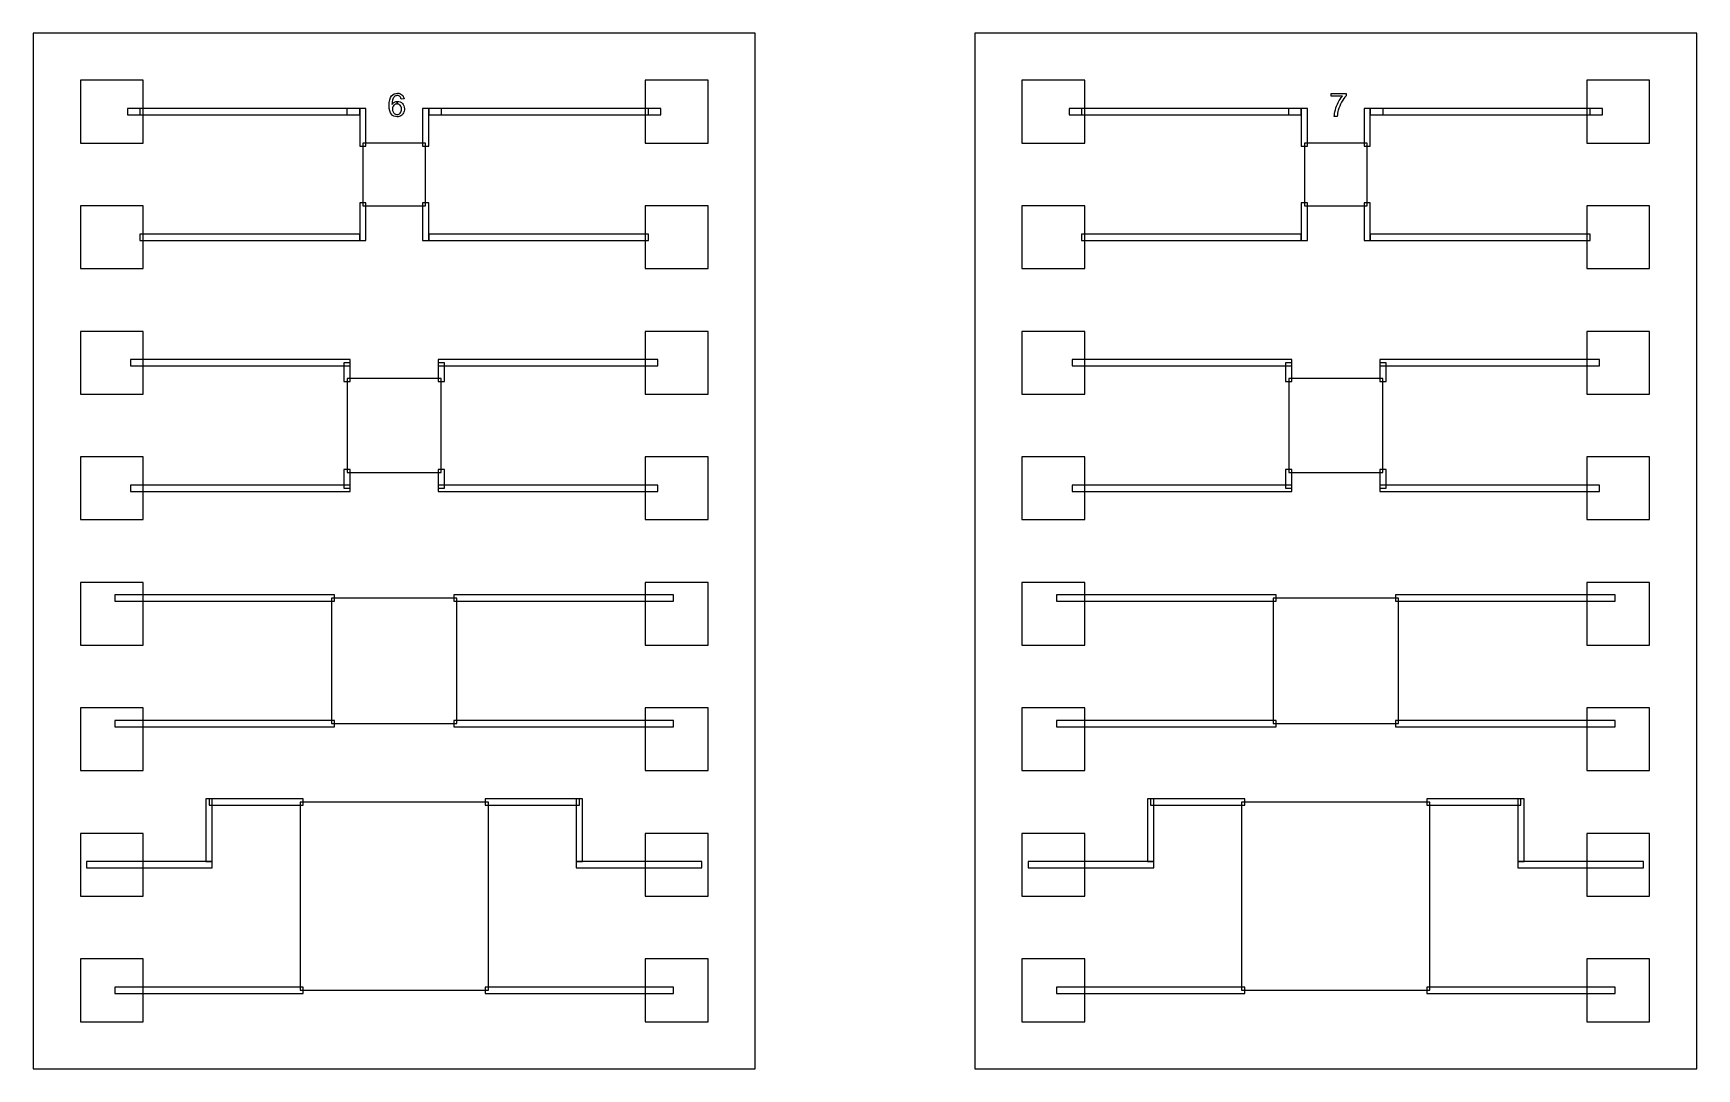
# Model space of a CAD drawing. Extents: x -50500 to 50500, y -50600 to 50400.
# Drawn here: x -13350 to 13150, y 1750 to 18250 of the extents above; entities that cross this region are included whole.
import ezdxf

# ---------------------------------------------------------------- set-up
doc = ezdxf.new("R2010")
doc.units = 0
for name, color, linetype in [('Channels', 5, 'CONTINUOUS'), ('Contacts', 6, 'CONTINUOUS'), ('Sample_Outlines', 3, 'CONTINUOUS')]:
    doc.layers.add(name, color=color, linetype=linetype)

msp = doc.modelspace()

# ---------------------------------------------------------------- linework, layer by layer
at = {"layer": 'Channels', "linetype": 'CONTINUOUS'}
for points in [[(-7100, 16500), (-8100, 16500), (-8100, 15500), (-7100, 15500), (-7100, 16500)], [(7900, 16500), (6900, 16500), (6900, 15500), (7900, 15500), (7900, 16500)], [(-6850, 12750), (-8350, 12750), (-8350, 11250), (-6850, 11250), (-6850, 12750)], [(8150, 12750), (6650, 12750), (6650, 11250), (8150, 11250), (8150, 12750)], [(-6600, 9250), (-8600, 9250), (-8600, 7250), (-6600, 7250), (-6600, 9250)], [(8400, 9250), (6400, 9250), (6400, 7250), (8400, 7250), (8400, 9250)], [(-6100, 6000), (-9100, 6000), (-9100, 3000), (-6100, 3000), (-6100, 6000)], [(8900, 6000), (5900, 6000), (5900, 3000), (8900, 3000), (8900, 6000)]]:
    msp.add_lwpolyline(points, close=True, dxfattribs=at)
at = {"layer": 'Contacts', "linetype": 'CONTINUOUS'}
for points in [[(-12600, 16500), (-11600, 16500), (-11600, 17500), (-12600, 17500), (-12600, 16500)], [(-12600, 16500), (-11600, 16500), (-11600, 17500), (-12600, 17500), (-12600, 16500)], [(-12600, 16500), (-11600, 16500), (-11600, 17500), (-12600, 17500), (-12600, 16500)], [(-3600, 16500), (-2600, 16500), (-2600, 17500), (-3600, 17500), (-3600, 16500)], [(-3600, 16500), (-2600, 16500), (-2600, 17500), (-3600, 17500), (-3600, 16500)], [(2400, 16500), (3400, 16500), (3400, 17500), (2400, 17500), (2400, 16500)], [(2400, 16500), (3400, 16500), (3400, 17500), (2400, 17500), (2400, 16500)], [(2400, 16500), (3400, 16500), (3400, 17500), (2400, 17500), (2400, 16500)], [(11400, 16500), (12400, 16500), (12400, 17500), (11400, 17500), (11400, 16500)], [(11400, 16500), (12400, 16500), (12400, 17500), (11400, 17500), (11400, 16500)], [(-7576.03, 17292.621), (-7548.358, 17295.204), (-7527.697, 17293.359), (-7508.88, 17288.931), (-7491.908, 17281.552), (-7477.15, 17270.852), (-7464.605, 17257.201), (-7455.012, 17241.705), (-7448.002, 17223.626), (-7443.575, 17203.333), (-7488.587, 17200.013), (-7492.277, 17212.188), (-7495.966, 17222.888), (-7500.763, 17231.743), (-7505.559, 17238.753), (-7515.521, 17246.87), (-7526.221, 17252.773), (-7538.028, 17256.832), (-7550.941, 17257.939), (-7561.641, 17257.201), (-7571.234, 17254.987), (-7580.827, 17251.298), (-7588.944, 17245.763), (-7599.275, 17237.277), (-7608.13, 17226.577), (-7616.247, 17214.033), (-7622.888, 17200.381), (-7628.422, 17183.778), (-7632.481, 17163.855), (-7634.695, 17140.979), (-7635.432, 17115.152), (-7626.946, 17126.59), (-7617.354, 17136.552), (-7607.023, 17145.038), (-7595.585, 17152.048), (-7583.778, 17157.213), (-7571.234, 17161.272), (-7558.689, 17163.486), (-7555, 17163.855), (-7555, 17124.007), (-7569.758, 17122.531), (-7583.409, 17118.473), (-7595.954, 17111.463), (-7607.023, 17101.87), (-7616.616, 17090.063), (-7623.257, 17076.412), (-7627.315, 17061.284), (-7628.422, 17044.312), (-7628.053, 17032.875), (-7626.208, 17021.437), (-7623.257, 17010.368), (-7618.829, 16999.669), (-7613.295, 16989.338), (-7607.023, 16980.483), (-7599.275, 16973.104), (-7590.789, 16966.831), (-7581.934, 16961.666), (-7572.71, 16958.345), (-7563.117, 16956.132), (-7553.155, 16955.763), (-7539.503, 16956.869), (-7526.59, 16961.666), (-7514.783, 16968.676), (-7504.084, 16979.007), (-7495.229, 16991.552), (-7488.587, 17005.941), (-7484.898, 17022.913), (-7483.422, 17041.73), (-7484.898, 17059.809), (-7488.587, 17075.674), (-7494.86, 17089.694), (-7503.715, 17101.87), (-7514.783, 17111.463), (-7526.959, 17118.473), (-7540.61, 17122.531), (-7555, 17124.007), (-7555, 17163.855), (-7546.145, 17164.224), (-7524.376, 17162.01), (-7504.084, 17155.738), (-7486.005, 17145.407), (-7469.033, 17130.648), (-7455.012, 17112.939), (-7445.05, 17092.277), (-7439.147, 17069.771), (-7436.933, 17044.681), (-7438.04, 17027.34), (-7440.623, 17010.737), (-7445.419, 16994.872), (-7452.061, 16979.745), (-7460.547, 16965.724), (-7470.139, 16953.549), (-7480.839, 16942.849), (-7493.015, 16934.363), (-7506.666, 16927.353), (-7521.056, 16922.187), (-7536.552, 16919.236), (-7552.417, 16918.498), (-7579.72, 16921.081), (-7604.071, 16928.829), (-7625.84, 16941.742), (-7645.025, 16959.821), (-7660.891, 16984.172), (-7671.959, 17015.165), (-7678.6, 17052.798), (-7680.445, 17097.442), (-7678.232, 17147.252), (-7670.852, 17189.682), (-7658.308, 17225.102), (-7640.967, 17252.773), (-7622.519, 17271.221), (-7600.75, 17284.504), (-7576.03, 17292.621)], [(7324.351, 17245.394), (7324.351, 17288.931), (7563.436, 17288.931), (7563.436, 17253.88), (7545.726, 17233.219), (7528.016, 17209.974), (7510.675, 17183.409), (7493.334, 17153.893), (7477.1, 17122.531), (7462.71, 17090.801), (7450.166, 17058.702), (7439.835, 17026.234), (7433.563, 17002.251), (7428.766, 16977.531), (7424.708, 16951.704), (7422.494, 16924.77), (7376.005, 16924.77), (7377.112, 16947.646), (7380.433, 16972.735), (7385.967, 17000.406), (7392.977, 17029.923), (7402.201, 17060.547), (7412.901, 17090.432), (7425.446, 17119.949), (7439.835, 17148.727), (7455.331, 17176.03), (7471.565, 17201.488), (7488.168, 17224.364), (7505.14, 17245.394), (7324.351, 17245.394)], [(-11850, 16950), (-8350, 16950), (-8350, 17050), (-11850, 17050), (-11850, 16950)], [(-11650, 16950), (-8150, 16950), (-8150, 17050), (-11650, 17050), (-11650, 16950)], [(-8150, 16450), (-8050, 16450), (-8050, 17050), (-8150, 17050), (-8150, 16450)], [(-7150, 16450), (-7050, 16450), (-7050, 17050), (-7150, 17050), (-7150, 16450)], [(-7050, 16950), (-3550, 16950), (-3550, 17050), (-7050, 17050), (-7050, 16950)], [(-6850, 16950), (-3350, 16950), (-3350, 17050), (-6850, 17050), (-6850, 16950)], [(3150, 16950), (6650, 16950), (6650, 17050), (3150, 17050), (3150, 16950)], [(3350, 16950), (6850, 16950), (6850, 17050), (3350, 17050), (3350, 16950)], [(6850, 16450), (6950, 16450), (6950, 17050), (6850, 17050), (6850, 16450)], [(7850, 16450), (7950, 16450), (7950, 17050), (7850, 17050), (7850, 16450)], [(7950, 16950), (11450, 16950), (11450, 17050), (7950, 17050), (7950, 16950)], [(8150, 16950), (11650, 16950), (11650, 17050), (8150, 17050), (8150, 16950)], [(-12600, 14500), (-11600, 14500), (-11600, 15500), (-12600, 15500), (-12600, 14500)], [(-12600, 14500), (-11600, 14500), (-11600, 15500), (-12600, 15500), (-12600, 14500)], [(-12600, 14500), (-11600, 14500), (-11600, 15500), (-12600, 15500), (-12600, 14500)], [(-8150, 14950), (-8050, 14950), (-8050, 15550), (-8150, 15550), (-8150, 14950)], [(-7150, 14950), (-7050, 14950), (-7050, 15550), (-7150, 15550), (-7150, 14950)], [(-3600, 14500), (-2600, 14500), (-2600, 15500), (-3600, 15500), (-3600, 14500)], [(-3600, 14500), (-2600, 14500), (-2600, 15500), (-3600, 15500), (-3600, 14500)], [(2400, 14500), (3400, 14500), (3400, 15500), (2400, 15500), (2400, 14500)], [(2400, 14500), (3400, 14500), (3400, 15500), (2400, 15500), (2400, 14500)], [(2400, 14500), (3400, 14500), (3400, 15500), (2400, 15500), (2400, 14500)], [(6850, 14950), (6950, 14950), (6950, 15550), (6850, 15550), (6850, 14950)], [(7850, 14950), (7950, 14950), (7950, 15550), (7850, 15550), (7850, 14950)], [(11400, 14500), (12400, 14500), (12400, 15500), (11400, 15500), (11400, 14500)], [(11400, 14500), (12400, 14500), (12400, 15500), (11400, 15500), (11400, 14500)], [(-11650, 14950), (-8150, 14950), (-8150, 15050), (-11650, 15050), (-11650, 14950)], [(-7050, 14950), (-3550, 14950), (-3550, 15050), (-7050, 15050), (-7050, 14950)], [(3350, 14950), (6850, 14950), (6850, 15050), (3350, 15050), (3350, 14950)], [(7950, 14950), (11450, 14950), (11450, 15050), (7950, 15050), (7950, 14950)], [(-12600, 12500), (-11600, 12500), (-11600, 13500), (-12600, 13500), (-12600, 12500)], [(-12600, 12500), (-11600, 12500), (-11600, 13500), (-12600, 13500), (-12600, 12500)], [(-12600, 12500), (-11600, 12500), (-11600, 13500), (-12600, 13500), (-12600, 12500)], [(-3600, 12500), (-2600, 12500), (-2600, 13500), (-3600, 13500), (-3600, 12500)], [(-3600, 12500), (-2600, 12500), (-2600, 13500), (-3600, 13500), (-3600, 12500)], [(2400, 12500), (3400, 12500), (3400, 13500), (2400, 13500), (2400, 12500)], [(2400, 12500), (3400, 12500), (3400, 13500), (2400, 13500), (2400, 12500)], [(2400, 12500), (3400, 12500), (3400, 13500), (2400, 13500), (2400, 12500)], [(11400, 12500), (12400, 12500), (12400, 13500), (11400, 13500), (11400, 12500)], [(11400, 12500), (12400, 12500), (12400, 13500), (11400, 13500), (11400, 12500)], [(-11800, 12950), (-8300, 12950), (-8300, 13050), (-11800, 13050), (-11800, 12950)], [(-8400, 12700), (-8300, 12700), (-8300, 13000), (-8400, 13000), (-8400, 12700)], [(-6900, 12950), (-3400, 12950), (-3400, 13050), (-6900, 13050), (-6900, 12950)], [(-6900, 12700), (-6800, 12700), (-6800, 13000), (-6900, 13000), (-6900, 12700)], [(3200, 12950), (6700, 12950), (6700, 13050), (3200, 13050), (3200, 12950)], [(6600, 12700), (6700, 12700), (6700, 13000), (6600, 13000), (6600, 12700)], [(8100, 12950), (11600, 12950), (11600, 13050), (8100, 13050), (8100, 12950)], [(8100, 12700), (8200, 12700), (8200, 13000), (8100, 13000), (8100, 12700)], [(-12600, 10500), (-11600, 10500), (-11600, 11500), (-12600, 11500), (-12600, 10500)], [(-12600, 10500), (-11600, 10500), (-11600, 11500), (-12600, 11500), (-12600, 10500)], [(-12600, 10500), (-11600, 10500), (-11600, 11500), (-12600, 11500), (-12600, 10500)], [(-3600, 10500), (-2600, 10500), (-2600, 11500), (-3600, 11500), (-3600, 10500)], [(-3600, 10500), (-2600, 10500), (-2600, 11500), (-3600, 11500), (-3600, 10500)], [(2400, 10500), (3400, 10500), (3400, 11500), (2400, 11500), (2400, 10500)], [(2400, 10500), (3400, 10500), (3400, 11500), (2400, 11500), (2400, 10500)], [(2400, 10500), (3400, 10500), (3400, 11500), (2400, 11500), (2400, 10500)], [(11400, 10500), (12400, 10500), (12400, 11500), (11400, 11500), (11400, 10500)], [(11400, 10500), (12400, 10500), (12400, 11500), (11400, 11500), (11400, 10500)], [(-8400, 11000), (-8300, 11000), (-8300, 11300), (-8400, 11300), (-8400, 11000)], [(-6900, 11000), (-6800, 11000), (-6800, 11300), (-6900, 11300), (-6900, 11000)], [(6600, 11000), (6700, 11000), (6700, 11300), (6600, 11300), (6600, 11000)], [(8100, 11000), (8200, 11000), (8200, 11300), (8100, 11300), (8100, 11000)], [(-11800, 10950), (-8300, 10950), (-8300, 11050), (-11800, 11050), (-11800, 10950)], [(-6900, 10950), (-3400, 10950), (-3400, 11050), (-6900, 11050), (-6900, 10950)], [(3200, 10950), (6700, 10950), (6700, 11050), (3200, 11050), (3200, 10950)], [(8100, 10950), (11600, 10950), (11600, 11050), (8100, 11050), (8100, 10950)], [(-12600, 8500), (-11600, 8500), (-11600, 9500), (-12600, 9500), (-12600, 8500)], [(-12600, 8500), (-11600, 8500), (-11600, 9500), (-12600, 9500), (-12600, 8500)], [(-12600, 8500), (-11600, 8500), (-11600, 9500), (-12600, 9500), (-12600, 8500)], [(-12050, 9200), (-8550, 9200), (-8550, 9300), (-12050, 9300), (-12050, 9200)], [(-6650, 9200), (-3150, 9200), (-3150, 9300), (-6650, 9300), (-6650, 9200)], [(-3600, 8500), (-2600, 8500), (-2600, 9500), (-3600, 9500), (-3600, 8500)], [(-3600, 8500), (-2600, 8500), (-2600, 9500), (-3600, 9500), (-3600, 8500)], [(2400, 8500), (3400, 8500), (3400, 9500), (2400, 9500), (2400, 8500)], [(2400, 8500), (3400, 8500), (3400, 9500), (2400, 9500), (2400, 8500)], [(2400, 8500), (3400, 8500), (3400, 9500), (2400, 9500), (2400, 8500)], [(2950, 9200), (6450, 9200), (6450, 9300), (2950, 9300), (2950, 9200)], [(8350, 9200), (11850, 9200), (11850, 9300), (8350, 9300), (8350, 9200)], [(11400, 8500), (12400, 8500), (12400, 9500), (11400, 9500), (11400, 8500)], [(11400, 8500), (12400, 8500), (12400, 9500), (11400, 9500), (11400, 8500)], [(-12600, 6500), (-11600, 6500), (-11600, 7500), (-12600, 7500), (-12600, 6500)], [(-12600, 6500), (-11600, 6500), (-11600, 7500), (-12600, 7500), (-12600, 6500)], [(-12600, 6500), (-11600, 6500), (-11600, 7500), (-12600, 7500), (-12600, 6500)], [(-3600, 6500), (-2600, 6500), (-2600, 7500), (-3600, 7500), (-3600, 6500)], [(-3600, 6500), (-2600, 6500), (-2600, 7500), (-3600, 7500), (-3600, 6500)], [(2400, 6500), (3400, 6500), (3400, 7500), (2400, 7500), (2400, 6500)], [(2400, 6500), (3400, 6500), (3400, 7500), (2400, 7500), (2400, 6500)], [(2400, 6500), (3400, 6500), (3400, 7500), (2400, 7500), (2400, 6500)], [(11400, 6500), (12400, 6500), (12400, 7500), (11400, 7500), (11400, 6500)], [(11400, 6500), (12400, 6500), (12400, 7500), (11400, 7500), (11400, 6500)], [(-12050, 7200), (-8550, 7200), (-8550, 7300), (-12050, 7300), (-12050, 7200)], [(-6650, 7200), (-3150, 7200), (-3150, 7300), (-6650, 7300), (-6650, 7200)], [(2950, 7200), (6450, 7200), (6450, 7300), (2950, 7300), (2950, 7200)], [(8350, 7200), (11850, 7200), (11850, 7300), (8350, 7300), (8350, 7200)], [(-10600, 5050), (-10500, 5050), (-10500, 6050), (-10600, 6050), (-10600, 5050)], [(-10550, 5950), (-9050, 5950), (-9050, 6050), (-10550, 6050), (-10550, 5950)], [(-6150, 5950), (-4650, 5950), (-4650, 6050), (-6150, 6050), (-6150, 5950)], [(-4700, 5050), (-4600, 5050), (-4600, 6050), (-4700, 6050), (-4700, 5050)], [(4400, 5050), (4500, 5050), (4500, 6050), (4400, 6050), (4400, 5050)], [(4450, 5950), (5950, 5950), (5950, 6050), (4450, 6050), (4450, 5950)], [(8850, 5950), (10350, 5950), (10350, 6050), (8850, 6050), (8850, 5950)], [(10300, 5050), (10400, 5050), (10400, 6050), (10300, 6050), (10300, 5050)], [(-12600, 4500), (-11600, 4500), (-11600, 5500), (-12600, 5500), (-12600, 4500)], [(-12600, 4500), (-11600, 4500), (-11600, 5500), (-12600, 5500), (-12600, 4500)], [(-12600, 4500), (-11600, 4500), (-11600, 5500), (-12600, 5500), (-12600, 4500)], [(-3600, 4500), (-2600, 4500), (-2600, 5500), (-3600, 5500), (-3600, 4500)], [(-3600, 4500), (-2600, 4500), (-2600, 5500), (-3600, 5500), (-3600, 4500)], [(2400, 4500), (3400, 4500), (3400, 5500), (2400, 5500), (2400, 4500)], [(2400, 4500), (3400, 4500), (3400, 5500), (2400, 5500), (2400, 4500)], [(2400, 4500), (3400, 4500), (3400, 5500), (2400, 5500), (2400, 4500)], [(11400, 4500), (12400, 4500), (12400, 5500), (11400, 5500), (11400, 4500)], [(11400, 4500), (12400, 4500), (12400, 5500), (11400, 5500), (11400, 4500)], [(-12500, 4950), (-10500, 4950), (-10500, 5050), (-12500, 5050), (-12500, 4950)], [(-4700, 4950), (-2700, 4950), (-2700, 5050), (-4700, 5050), (-4700, 4950)], [(2500, 4950), (4500, 4950), (4500, 5050), (2500, 5050), (2500, 4950)], [(10300, 4950), (12300, 4950), (12300, 5050), (10300, 5050), (10300, 4950)], [(-12600, 2500), (-11600, 2500), (-11600, 3500), (-12600, 3500), (-12600, 2500)], [(-12600, 2500), (-11600, 2500), (-11600, 3500), (-12600, 3500), (-12600, 2500)], [(-12600, 2500), (-11600, 2500), (-11600, 3500), (-12600, 3500), (-12600, 2500)], [(-3600, 2500), (-2600, 2500), (-2600, 3500), (-3600, 3500), (-3600, 2500)], [(-3600, 2500), (-2600, 2500), (-2600, 3500), (-3600, 3500), (-3600, 2500)], [(2400, 2500), (3400, 2500), (3400, 3500), (2400, 3500), (2400, 2500)], [(2400, 2500), (3400, 2500), (3400, 3500), (2400, 3500), (2400, 2500)], [(2400, 2500), (3400, 2500), (3400, 3500), (2400, 3500), (2400, 2500)], [(11400, 2500), (12400, 2500), (12400, 3500), (11400, 3500), (11400, 2500)], [(11400, 2500), (12400, 2500), (12400, 3500), (11400, 3500), (11400, 2500)], [(-12050, 2950), (-9050, 2950), (-9050, 3050), (-12050, 3050), (-12050, 2950)], [(-6150, 2950), (-3150, 2950), (-3150, 3050), (-6150, 3050), (-6150, 2950)], [(2950, 2950), (5950, 2950), (5950, 3050), (2950, 3050), (2950, 2950)], [(8850, 2950), (11850, 2950), (11850, 3050), (8850, 3050), (8850, 2950)]]:
    msp.add_lwpolyline(points, close=True, dxfattribs=at)
at = {"layer": 'Sample_Outlines', "linetype": 'CONTINUOUS'}
for points in [[(-13350, 1750), (-1850, 1750), (-1850, 18250), (-13350, 18250), (-13350, 1750)], [(1650, 1750), (13150, 1750), (13150, 18250), (1650, 18250), (1650, 1750)]]:
    msp.add_lwpolyline(points, close=True, dxfattribs=at)

doc.saveas('drawing.dxf')
